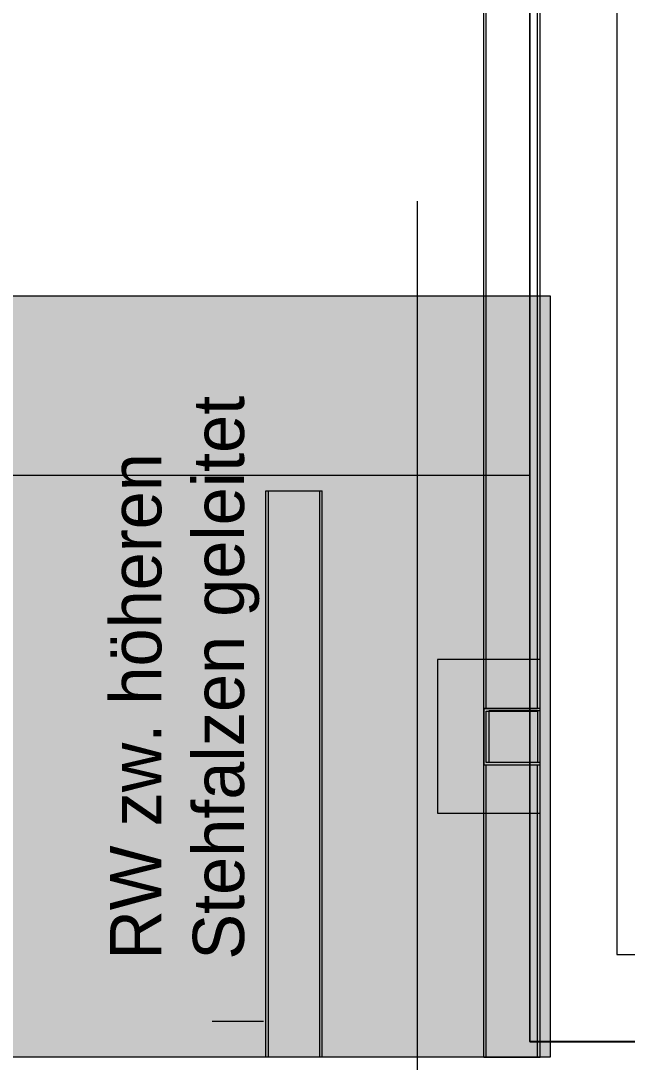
# Model space of a CAD drawing. Header units: metres. Extents: x -3 to 171, y -23 to 41.
# Drawn here: x 5.227 to 6.41, y -15.08 to -13.048 of the extents above; entities that cross this region are included whole.
import ezdxf

# ---------------------------------------------------------------- set-up
doc = ezdxf.new("R2010")
doc.units = ezdxf.units.M
doc.header["$MEASUREMENT"] = 0
doc.set_wipeout_variables(frame=1)
for name, pattern in [('Achse', [0.004, 0.002, -0.001, 0, -0.001]), ('Baufluchtlinie', [0.013, 0.008, -0.005]), ('Wipeout_Contour', [1, 0, -1])]:
    doc.linetypes.add(name, pattern=pattern)
for name, color, linetype in [('6._Dach PP STG1_1_000 Achsraster', 7, 'Continuous'), ('6._Dach PP STG1_1_140 Brüstung', 7, 'Continuous'), ('6._Dach PP STG1_1_210 Decke', 7, 'Continuous'), ('6._Dach PP STG1_1_220 Bodenaufbau', 7, 'Continuous'), ('6._Dach PP STG1_1_330 Dachaufbau', 7, 'Continuous'), ('6._Dach PP STG1_1_611 Entwässerung', 7, 'Continuous'), ('6._Dach PP STG1_1_955 Polierplan Beschriftung', 7, 'Continuous'), ('6._Dach PP STG1_1_Neubau_840 Baulinien', 7, 'Continuous')]:
    doc.layers.add(name, color=color, linetype=linetype)
doc.styles.add('ERSTELLTER_STIL_2', font='')
doc.styles.get('ERSTELLTER_STIL_2').set_extended_font_data('Eurostile')

msp = doc.modelspace()

# ---------------------------------------------------------------- linework, layer by layer
at = {"layer": '6._Dach PP STG1_1_000 Achsraster', "color": 5, "linetype": 'Achse', "lineweight": 0, "ltscale": 1000}
msp.add_line((6, 3), (6, -22.5231), dxfattribs=at)
at = {"layer": '6._Dach PP STG1_1_210 Decke', "color": 7, "linetype": 'Continuous', "lineweight": 13, "ltscale": 1000, "true_color": 0xf4f4f4, "flags": 128}
msp.add_lwpolyline([(6.525, -4.5), (0.1465, -4.5), (0.1685, -10.5128), (6.39, -10.5128), (6.39, -14.87), (12.42, -14.87), (12.42, -10.4946), (18.82, -10.4946), (18.84, -4.5), (12.455, -4.5), (12.455, -1.6283), (6.525, -1.6283)], close=True, dxfattribs=at)
at = {"layer": '6._Dach PP STG1_1_220 Bodenaufbau', "color": 7, "linetype": 'Continuous', "lineweight": 13, "ltscale": 1000, "flags": 128}
msp.add_lwpolyline([(3.315, -13.9344), (6.26, -13.9344), (6.26, -11.155), (3.315, -11.155)], close=True, dxfattribs=at)
at = {"layer": '6._Dach PP STG1_1_330 Dachaufbau', "color": 7, "linetype": 'Continuous', "lineweight": 18, "ltscale": 1000, "flags": 128}
msp.add_lwpolyline([(6.26, -15.07), (5.1955, -15.07)], dxfattribs=at)
at = {"layer": '6._Dach PP STG1_1_611 Entwässerung', "color": 14, "linetype": 'Achse', "lineweight": 13, "ltscale": 1000, "true_color": 0xa80000}
for p, q in [((6.13, -14.4994), (6.13, -11.1064)), ((5.705, -15.0694), (5.705, -13.9651)), ((6.13, -15.07), (6.13, -14.5))]:
    msp.add_line(p, q, dxfattribs=at)
at = {"layer": '6._Dach PP STG1_1_611 Entwässerung', "color": 171, "linetype": 'Continuous', "lineweight": 13, "ltscale": 1000, "true_color": 0x6c6cff, "flags": 128}
for points in [[(6.13, -14.39), (6.13, -11.1064)], [(6.135, -14.39), (6.135, -11.1064)], [(5.705, -15.0694), (5.705, -13.9651)], [(5.705, -13.9651), (5.71, -13.9651)], [(5.71, -13.9651), (5.81, -13.9651)], [(5.71, -15.0694), (5.71, -13.9651)], [(5.81, -13.9651), (5.815, -13.9651)], [(5.81, -15.0694), (5.81, -13.9651)], [(5.815, -15.0694), (5.815, -13.9651)], [(6.13, -14.39), (6.135, -14.39)], [(6.135, -14.495), (6.135, -14.395)], [(6.13, -15.07), (6.13, -14.5)], [(6.13, -14.5), (6.135, -14.5)], [(6.135, -15.07), (6.135, -14.5)], [(5.705, -15.0694), (5.71, -15.0694)], [(5.71, -15.0694), (5.81, -15.0694)], [(5.81, -15.0694), (5.815, -15.0694)], [(6.13, -15.07), (6.135, -15.07)], [(6.135, -15.07), (6.235, -15.07)], [(6.235, -15.07), (6.24, -15.07)]]:
    msp.add_lwpolyline(points, dxfattribs=at)

# ---------------------------------------------------------------- texts
at = {"layer": '6._Dach PP STG1_1_955 Polierplan Beschriftung', "color": 7, "linetype": 'Continuous', "lineweight": 13, "insert": (5.6925, -14.88), "char_height": 0.1, "width": 1.181343, "attachment_point": 7, "rotation": 90, "line_spacing_factor": 0.968614, "style": 'ERSTELLTER_STIL_2'}
msp.add_mtext('\\A1;{\\pql;\\fEurostile|b0|i0|c0|p0;\\W1.000000;RW zw. höheren Stehfalzen geleitet}', dxfattribs=at)

# ---------------------------------------------------------------- next in the draw order: wipeouts: each hides what was drawn before it
at = {"color": 254, "linetype": 'Wipeout_Contour', "lineweight": 0, "ltscale": 49.076241}
msp.add_wipeout([(6.5101, -14.7499), (6.2201, -15.0399), (6.5101, -15.0399)], dxfattribs=at).dxf.layer = '6._Dach PP STG1_1_140 Brüstung'

# ---------------------------------------------------------------- next in the draw order: wipeouts: each hides what was drawn before it
at = {"color": 254, "linetype": 'Wipeout_Contour', "lineweight": 0, "ltscale": 56.867041}
msp.add_wipeout([(6.5101, -14.7499), (6.5101, -10.33), (6.2201, -10.6145), (6.2201, -14.7499)], dxfattribs=at).dxf.layer = '6._Dach PP STG1_1_140 Brüstung'

# ---------------------------------------------------------------- next in the draw order: linework, layer by layer
at = {"layer": '6._Dach PP STG1_1_611 Entwässerung', "color": 171, "linetype": 'Continuous', "lineweight": 13, "ltscale": 1000, "true_color": 0x6c6cff, "flags": 128}
for points in [[(6.235, -14.39), (6.235, -11.1064)], [(6.24, -14.39), (6.24, -11.1064)], [(6.24, -14.39), (6.235, -14.39)], [(6.235, -14.395), (6.235, -14.495)], [(6.235, -14.5), (6.24, -14.5)]]:
    msp.add_lwpolyline(points, dxfattribs=at)

# ---------------------------------------------------------------- next in the draw order: wipeouts: each hides what was drawn before it
at = {"color": 254, "linetype": 'Wipeout_Contour', "lineweight": 0, "ltscale": 48.170395}
msp.add_wipeout([(6.2201, -14.7499), (6.2201, -15.0399), (6.5101, -14.7499)], dxfattribs=at).dxf.layer = '6._Dach PP STG1_1_140 Brüstung'

# ---------------------------------------------------------------- next in the draw order: wipeouts: each hides what was drawn before it
at = {"color": 254, "linetype": 'Wipeout_Contour', "lineweight": 0, "ltscale": 45.171896}
msp.add_wipeout([(6.2201, -15.0399), (6.2201, -10.6145), (6.2199, -15.0399)], dxfattribs=at).dxf.layer = '6._Dach PP STG1_1_140 Brüstung'

# ---------------------------------------------------------------- next in the draw order: linework, layer by layer
at = {"layer": '6._Dach PP STG1_1_000 Achsraster', "color": 5, "linetype": 'Achse', "lineweight": 0, "ltscale": 1000}
msp.add_line((-1.5, -15), (21, -15), dxfattribs=at)
at = {"layer": '6._Dach PP STG1_1_140 Brüstung', "color": 7, "linetype": 'Continuous', "lineweight": 18, "ltscale": 1000}
msp.add_line((6.2201, -15.0399), (6.2201, -10.6145), dxfattribs=at)
at = {"layer": '6._Dach PP STG1_1_140 Brüstung', "color": 7, "linetype": 'Continuous', "lineweight": 18, "ltscale": 1000, "flags": 128}
msp.add_lwpolyline([(6.2199, -10.6147), (6.2199, -15.0401)], dxfattribs=at)
at = {"layer": '6._Dach PP STG1_1_330 Dachaufbau', "color": 7, "linetype": 'Continuous', "lineweight": 18, "ltscale": 1000, "flags": 128}
msp.add_lwpolyline([(3.315, -13.585), (6.26, -13.585)], dxfattribs=at)
at = {"layer": '6._Dach PP STG1_1_611 Entwässerung', "color": 5, "linetype": 'Continuous', "lineweight": 13, "ltscale": 1000, "flags": 128}
msp.add_lwpolyline([(1.085, -10.5), (6.39, -10.5), (6.39, -14.87), (12.42, -14.87), (12.42, -10.5), (18.82, -10.5), (18.84, -4.5), (12.525, -4.5), (12.525, -1.7177), (6.455, -1.7177), (6.455, -4.5), (1.085, -4.5)], close=True, dxfattribs=at)
at = {"layer": '6._Dach PP STG1_1_611 Entwässerung', "color": 7, "linetype": 'Continuous', "lineweight": 13, "ltscale": 1000, "flags": 128}
for points in [[(6.04, -14.2944), (6.04, -14.5944), (6.24, -14.5944), (6.24, -14.2944)], [(6.24, -14.3944), (6.14, -14.3944), (6.14, -14.4944), (6.24, -14.4944)]]:
    msp.add_lwpolyline(points, close=True, dxfattribs=at)
at = {"layer": '6._Dach PP STG1_1_611 Entwässerung', "color": 7, "linetype": 'Continuous', "lineweight": 18, "ltscale": 1000, "flags": 128}
for points in [[(6.13, -14.5), (6.24, -14.5), (6.24, -14.39), (6.13, -14.39)], [(6.135, -14.395), (6.235, -14.395), (6.235, -14.495), (6.135, -14.495)]]:
    msp.add_lwpolyline(points, close=True, dxfattribs=at)
at = {"layer": '6._Dach PP STG1_1_611 Entwässerung', "color": 171, "linetype": 'Continuous', "lineweight": 13, "ltscale": 1000, "true_color": 0x6c6cff, "flags": 128}
for points in [[(6.135, -14.39), (6.235, -14.39)], [(6.135, -14.395), (6.235, -14.395)], [(6.235, -14.495), (6.135, -14.495)], [(6.135, -14.5), (6.235, -14.5)]]:
    msp.add_lwpolyline(points, dxfattribs=at)
at = {"layer": '6._Dach PP STG1_1_Neubau_840 Baulinien', "color": 1, "linetype": 'Baufluchtlinie', "lineweight": 25, "ltscale": 1000, "true_color": 0xfb0106, "flags": 128}
msp.add_lwpolyline([(-3.0225, -14.9829), (0, -15), (18.9876, -15.0005), (22.9775, -15.0038)], dxfattribs=at)

# ---------------------------------------------------------------- next in the draw order: wipeouts: each hides what was drawn before it
at = {"color": 254, "linetype": 'Wipeout_Contour', "lineweight": 0, "ltscale": 55.033077}
msp.add_wipeout([(12.5899, -15.0399), (6.2201, -15.0399), (12.5899, -15.0401)], dxfattribs=at).dxf.layer = '6._Dach PP STG1_1_140 Brüstung'

# ---------------------------------------------------------------- next in the draw order: hatches: boundary and pattern name
at = {"layer": '6._Dach PP STG1_1_330 Dachaufbau', "linetype": 'Continuous', "lineweight": 0, "true_color": 0x000000}
h = msp.add_hatch(color=18, dxfattribs=at)
h.paths.add_polyline_path([(6.26, -13.585), (3.315, -13.585), (3.315, -11.155), (6.26, -11.155), (6.26, -10.4), (0.0381, -10.4), (0.0553, -15.07), (1.0171, -15.07), (1.0171, -14.228), (2.7671, -14.228), (2.7671, -15.07), (3.4455, -15.07), (3.4455, -14.228), (5.1955, -14.228), (5.1955, -15.07), (6.26, -15.07)])
h.paths.add_polyline_path([(1.0631, -12.8025), (1.0631, -11.2013), (2.7631, -11.2013), (2.7631, -12.8025)], flags=0)

# ---------------------------------------------------------------- next in the draw order: linework, layer by layer
at = {"layer": '6._Dach PP STG1_1_140 Brüstung', "color": 7, "linetype": 'Continuous', "lineweight": 18, "ltscale": 1000}
msp.add_line((12.5899, -15.0399), (6.2201, -15.0399), dxfattribs=at)
at = {"layer": '6._Dach PP STG1_1_140 Brüstung', "color": 7, "linetype": 'Continuous', "lineweight": 18, "ltscale": 1000, "flags": 128}
msp.add_lwpolyline([(6.2201, -15.0401), (12.5901, -15.0401)], dxfattribs=at)
at = {"layer": '6._Dach PP STG1_1_330 Dachaufbau', "color": 7, "linetype": 'Continuous', "lineweight": 18, "ltscale": 1000, "flags": 128}
msp.add_lwpolyline([(6.26, -13.585), (6.26, -15.07)], dxfattribs=at)
at = {"layer": '6._Dach PP STG1_1_611 Entwässerung', "color": 171, "linetype": 'Continuous', "lineweight": 13, "ltscale": 1000, "true_color": 0x6c6cff, "flags": 128}
for points in [[(6.235, -15.07), (6.235, -14.5)], [(6.24, -15.07), (6.24, -14.5)]]:
    msp.add_lwpolyline(points, dxfattribs=at)

doc.saveas('drawing.dxf')
